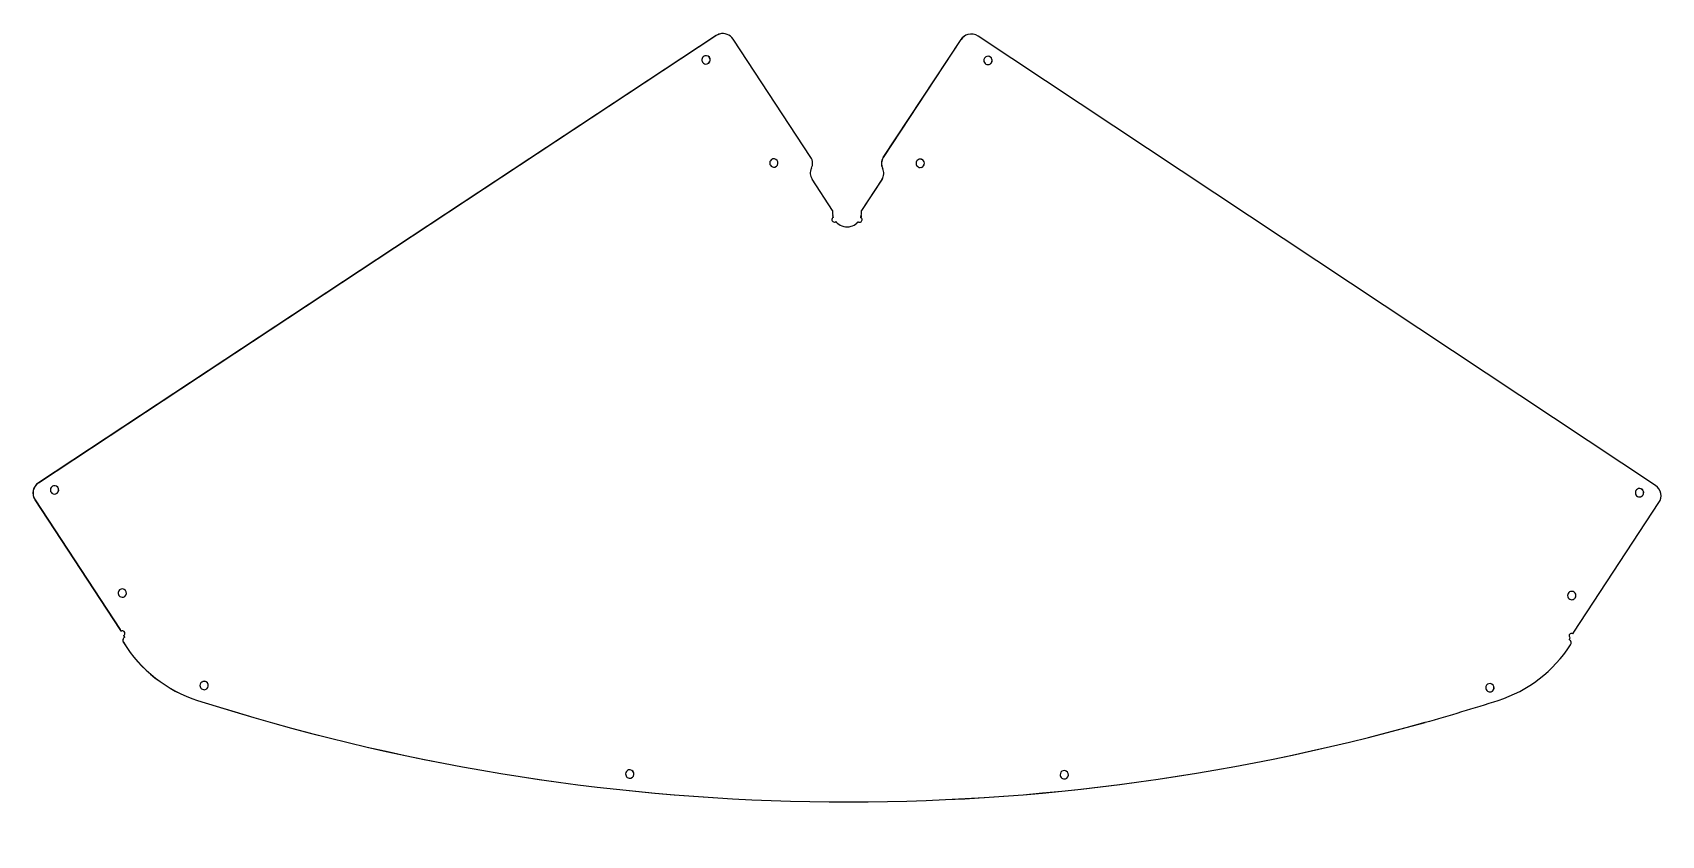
# Model space of a CAD drawing. Header units: millimetres. Extents: x -330 to 330, y -254 to 72.
import ezdxf

# ---------------------------------------------------------------- set-up
doc = ezdxf.new("R2010")
doc.units = ezdxf.units.MM
doc.layers.add('Shape2DView', color=7, linetype='CONTINUOUS')

msp = doc.modelspace()

# ---------------------------------------------------------------- linework, layer by layer
at = {"layer": 'Shape2DView'}
for p, q in [((-327.578, -110.658), (-53.0836, 70.4622)), ((-53.0445, 70.4732), (-327.538, -110.647)), ((-53.0836, 70.4622), (-53.0445, 70.4732)), ((-51.6521, 71.1094), (-51.6912, 71.0984)), ((-14.6606, 21.1354), (-46.1388, 69.0413)), ((46.1779, 68.8703), (14.6998, 21.0735)), ((14.7389, 21.0845), (46.217, 68.8813)), ((46.1779, 68.8703), (46.217, 68.8813)), ((49.0254, 70.9351), (48.9862, 70.9241)), ((327.617, -111.782), (53.1227, 70.2893)), ((58.526, 59.4821), (58.5652, 59.4931)), ((14.6998, 21.0735), (14.7389, 21.0845)), ((14.4373, 16.6602), (14.4764, 16.6712)), ((31.0772, 17.8035), (31.1164, 17.8145)), ((-5.80868, -0.365667), (-14.1357, 12.307)), ((14.1748, 12.2469), (5.84782, -0.396917)), ((14.214, 12.2579), (5.88695, -0.385921)), ((14.1748, 12.2469), (14.214, 12.2579)), ((3.97186, -5.5101), (4.011, -5.49911)), ((5.7689, -2.4118), (5.80804, -2.40081)), ((5.88695, -0.385921), (5.84782, -0.396917)), ((-327.578, -110.658), (-327.538, -110.647)), ((-328.993, -117.581), (-328.954, -117.57)), ((-294.469, -170.122), (-328.993, -117.581)), ((-328.954, -117.57), (-294.43, -170.111)), ((294.509, -171.131), (329.033, -118.709)), ((322.533, -115.633), (322.572, -115.622)), ((295.084, -157.311), (295.123, -157.3)), ((-294.43, -170.111), (-294.469, -170.122)), ((-294.072, -170.809), (-294.469, -170.122)), ((-294.033, -170.798), (-294.43, -170.111)), ((-294.072, -170.809), (-294.033, -170.798)), ((294.111, -171.817), (294.509, -171.131)), ((-293.193, -175.312), (-293.153, -175.301)), ((-293.07, -172.54), (-293.031, -172.529)), ((-292.672, -173.227), (-293.07, -172.54)), ((-292.633, -173.216), (-293.031, -172.529)), ((-292.633, -173.216), (-292.672, -173.227)), ((292.712, -174.229), (292.817, -174.047)), ((292.817, -174.047), (293.109, -173.544)), ((294.072, -171.827), (294.111, -171.817)), ((-263.142, -198.832), (-263.103, -198.821)), ((234.291, -207.708), (234.252, -207.719))]:
    msp.add_line(p, q, dxfattribs=at)
for centre, major_axis, start_param, end_param in [((-50.3387, 66.2848), (-1.35247, 4.81361), -6.28319, -5.9748), ((-50.2996, 66.2958), (-1.35247, 4.81361), -6.28319, -5.9748), ((-50.3387, 66.2848), (-1.35247, 4.81361), -0.00407845, 0), ((-50.2996, 66.2958), (-1.35247, 4.81361), -1.26241, 0), ((50.3387, 66.1105), (1.35247, -4.81361), 3.14159, 3.85446), ((50.3779, 66.1214), (-1.35247, 4.81361), 0, -5.57032), ((50.3387, 66.1105), (1.35247, -4.81361), 3.13751, 3.14159), ((50.3779, 66.1214), (-1.35247, 4.81361), -0.857932, 0), ((-57.0722, 60.6293), (-0.459841, 1.63663), -6.28319, -4.404), ((-57.0722, 60.6293), (-0.459841, 1.63663), -4.404, -3.14159), ((-57.1113, 60.6183), (-0.459841, 1.63663), -3.1296, -0.0119957), ((-57.0722, 60.6293), (-0.459841, 1.63663), -3.14159, 0), ((57.1505, 60.4315), (-0.459841, 1.63663), 0, -3.14159), ((57.1113, 60.4205), (-0.459841, 1.63663), -2.42873, -0.0119957), ((57.1505, 60.4315), (-0.459841, 1.63663), -2.42873, 0), ((57.1113, 60.4205), (-0.459841, 1.63663), -3.1296, -2.42873), ((57.1505, 60.4315), (-0.459841, 1.63663), -3.14159, -2.42873), ((-29.6234, 18.8556), (-0.459841, 1.63663), -6.28319, -4.404), ((-29.6625, 18.8446), (-0.459841, 1.63663), -3.1296, -0.0119957), ((-29.6234, 18.8556), (-0.459841, 1.63663), -3.14159, 0), ((-18.341, 18.707), (-1.1963, 4.25778), -2.3096, -1.26241), ((18.3801, 18.6323), (1.1963, -4.25778), 3.85446, 4.90165), ((18.4193, 18.6433), (-1.1963, 4.25778), -5.57032, -4.52312), ((29.7017, 18.7529), (-0.459841, 1.63663), 0, -3.14159), ((29.6625, 18.7419), (-0.459841, 1.63663), -2.42873, -0.0119957), ((29.7017, 18.7529), (-0.459841, 1.63663), -2.42873, 0), ((-29.6234, 18.8556), (-0.459841, 1.63663), -4.404, -3.14159), ((-10.4553, 14.7355), (-1.1963, 4.25778), -5.4512, -4.404), ((10.4945, 14.6881), (1.1963, -4.25778), 0.712864, 1.76006), ((10.5336, 14.6991), (-1.1963, 4.25778), -2.42873, -1.38153), ((29.6625, 18.7419), (-0.459841, 1.63663), -3.1296, -2.42873), ((29.7017, 18.7529), (-0.459841, 1.63663), -3.14159, -2.42873), ((-5.09094, -4.08396), (0.270495, -0.962721), 3.30185, 6.00841), ((0.122717, -1.1514), (-1.62297, 5.77633), -5.1168, -4.98716), ((0.122717, -1.1514), (-1.62297, 5.77633), -4.98716, -4.77902), ((-5.09094, -4.08396), (0.270495, -0.962721), 6.00841, 0), ((-5.13007, -4.09496), (0.270495, -0.962721), 0.0203936, 0.342937), ((-5.09094, -4.08396), (0.270495, -0.962721), 0, 0.342968), ((0.039134, -1.007), (-1.62297, 5.77633), -4.14254, -3.14159), ((0, -1.01799), (-1.62297, 5.77633), -3.13819, -2.69019), ((0.039134, -1.007), (-1.62297, 5.77633), -3.14159, -2.69019), ((5.16921, -4.10173), (0.270495, -0.962721), 5.39067, 6.00841), ((5.16921, -4.10173), (0.270495, -0.962721), 6.00841, 0), ((5.13007, -4.11273), (0.270495, -0.962721), 0.0203936, 2.43176), ((5.16921, -4.10173), (0.270495, -0.962721), 0, 2.43179), ((-0.083583, -1.1621), (-1.62297, 5.77633), -2.05371, -1.71593), ((-0.044449, -1.15111), (-1.62297, 5.77633), -2.05371, -1.71593), ((-324.833, -114.835), (-1.35247, 4.81361), -5.9748, -4.404), ((-324.793, -114.824), (-1.35247, 4.81361), -5.9748, -4.404), ((-321.079, -113.571), (-0.459841, 1.63663), -6.28319, -4.404), ((-321.118, -113.582), (-0.459841, 1.63663), -3.1296, -0.0119957), ((-321.079, -113.571), (-0.459841, 1.63663), -3.14159, 0), ((324.872, -115.949), (-1.35247, 4.81361), -2.42873, -0.857932), ((-321.079, -113.571), (-0.459841, 1.63663), -4.404, -3.14159), ((321.157, -114.683), (-0.459841, 1.63663), 0, -3.14159), ((321.118, -114.694), (-0.459841, 1.63663), -2.42873, -0.0119957), ((321.157, -114.683), (-0.459841, 1.63663), -2.42873, 0), ((321.118, -114.694), (-0.459841, 1.63663), -3.1296, -2.42873), ((321.157, -114.683), (-0.459841, 1.63663), -3.14159, -2.42873), ((-293.63, -155.345), (-0.459841, 1.63663), -6.28319, -4.404), ((-293.63, -155.345), (-0.459841, 1.63663), -4.404, -3.14159), ((-293.669, -155.356), (-0.459841, 1.63663), -3.1296, -0.0119957), ((-293.63, -155.345), (-0.459841, 1.63663), -3.14159, 0), ((293.709, -156.362), (-0.459841, 1.63663), 0, -3.14159), ((293.669, -156.373), (-0.459841, 1.63663), -2.42873, -0.0119957), ((293.709, -156.362), (-0.459841, 1.63663), -2.42873, 0), ((293.669, -156.373), (-0.459841, 1.63663), -3.1296, -2.42873), ((293.709, -156.362), (-0.459841, 1.63663), -3.14159, -2.42873), ((-293.532, -171.663), (0.270495, -0.962721), 3.14159, 3.3932), ((-293.571, -171.674), (0.270495, -0.962721), 0.251612, 3.1212), ((-293.532, -171.663), (0.270495, -0.962721), 0.251612, 3.14159), ((-291.921, -174.524), (0.405742, -1.44408), 3.3932, 4.99204), ((-291.882, -174.513), (-0.405742, 1.44408), -6.03157, -4.43274), ((-246.575, -146.445), (14.8772, -52.9497), 4.99204, 5.70147), ((-246.536, -146.434), (-14.8772, 52.9497), -4.43274, -3.72331), ((247.159, -146.425), (-14.8772, 52.9497), -3.10593, -2.4191), ((293.61, -172.68), (0.270495, -0.962721), 3.14159, 5.48203), ((291.96, -175.525), (-0.405742, 1.44408), -2.4191, -0.801155), ((293.571, -172.691), (0.270495, -0.962721), 2.34044, 3.1212), ((293.61, -172.68), (0.270495, -0.962721), 2.34044, 3.14159), ((-260.45, -192.791), (-0.459841, 1.63663), 0, -4.98716), ((-260.489, -192.802), (0.459841, -1.63663), 0.0119957, 3.1296), ((-260.45, -192.791), (-0.459841, 1.63663), -3.14159, 0), ((-260.45, -192.791), (-0.459841, 1.63663), -4.98716, -3.14159), ((260.528, -193.693), (-0.459841, 1.63663), 0, -4.98716), ((260.528, -193.693), (-0.459841, 1.63663), -4.98716, -3.14159), ((260.489, -193.704), (0.459841, -1.63663), 0.0119957, 3.1296), ((260.528, -193.693), (-0.459841, 1.63663), -3.14159, 0), ((-1.07818, 629.849), (235.33, -837.568), 5.70147, 0), ((-1.03904, 629.86), (-235.33, 837.568), -3.72331, -3.14159), ((-1.03904, 629.86), (-235.33, 837.568), -3.14159, -3.10593), ((-87.99, -228.646), (-0.459841, 1.63663), 0, -4.98716), ((-87.99, -228.646), (-0.459841, 1.63663), -4.98716, -3.14159), ((-88.0291, -228.657), (0.459841, -1.63663), 0.0119957, 3.1296), ((-87.99, -228.646), (-0.459841, 1.63663), -3.14159, 0), ((88.0683, -228.951), (-0.459841, 1.63663), 0, -4.98716), ((88.0683, -228.951), (-0.459841, 1.63663), -4.98716, -3.14159), ((88.0291, -228.962), (0.459841, -1.63663), 0.0119957, 3.1296), ((88.0683, -228.951), (-0.459841, 1.63663), -3.14159, 0)]:
    msp.add_ellipse(centre, major_axis=major_axis, ratio=0.99669, start_param=start_param, end_param=end_param, dxfattribs=at)
for points, degree in [([(-5.51108, -3.1766), (-5.65003, -2.78685), (-5.72977, -2.38083)], 2), ([(-4.55268, -4.91097), (-4.51353, -4.89996)], 1), ([(-3.93273, -5.48535), (-4.24488, -5.21436), (-4.51352, -4.89995)], 2), ([(3.97186, -5.5101), (4.28406, -5.24023), (4.55268, -4.92674)], 2), ([(4.59179, -4.91572), (4.32315, -5.2292), (4.011, -5.49911)], 2), ([(4.55268, -4.92674), (4.5918, -4.91573)], 1), ([(5.55024, -3.20683), (5.68923, -2.81757), (5.7689, -2.4118)], 2), ([(5.55025, -3.20683), (5.58936, -3.19582)], 1), ([(5.80804, -2.40081), (5.7283, -2.80655), (5.58935, -3.19582)], 2)]:
    msp.add_open_spline(points, degree=degree, dxfattribs=at)

doc.saveas('drawing.dxf')
